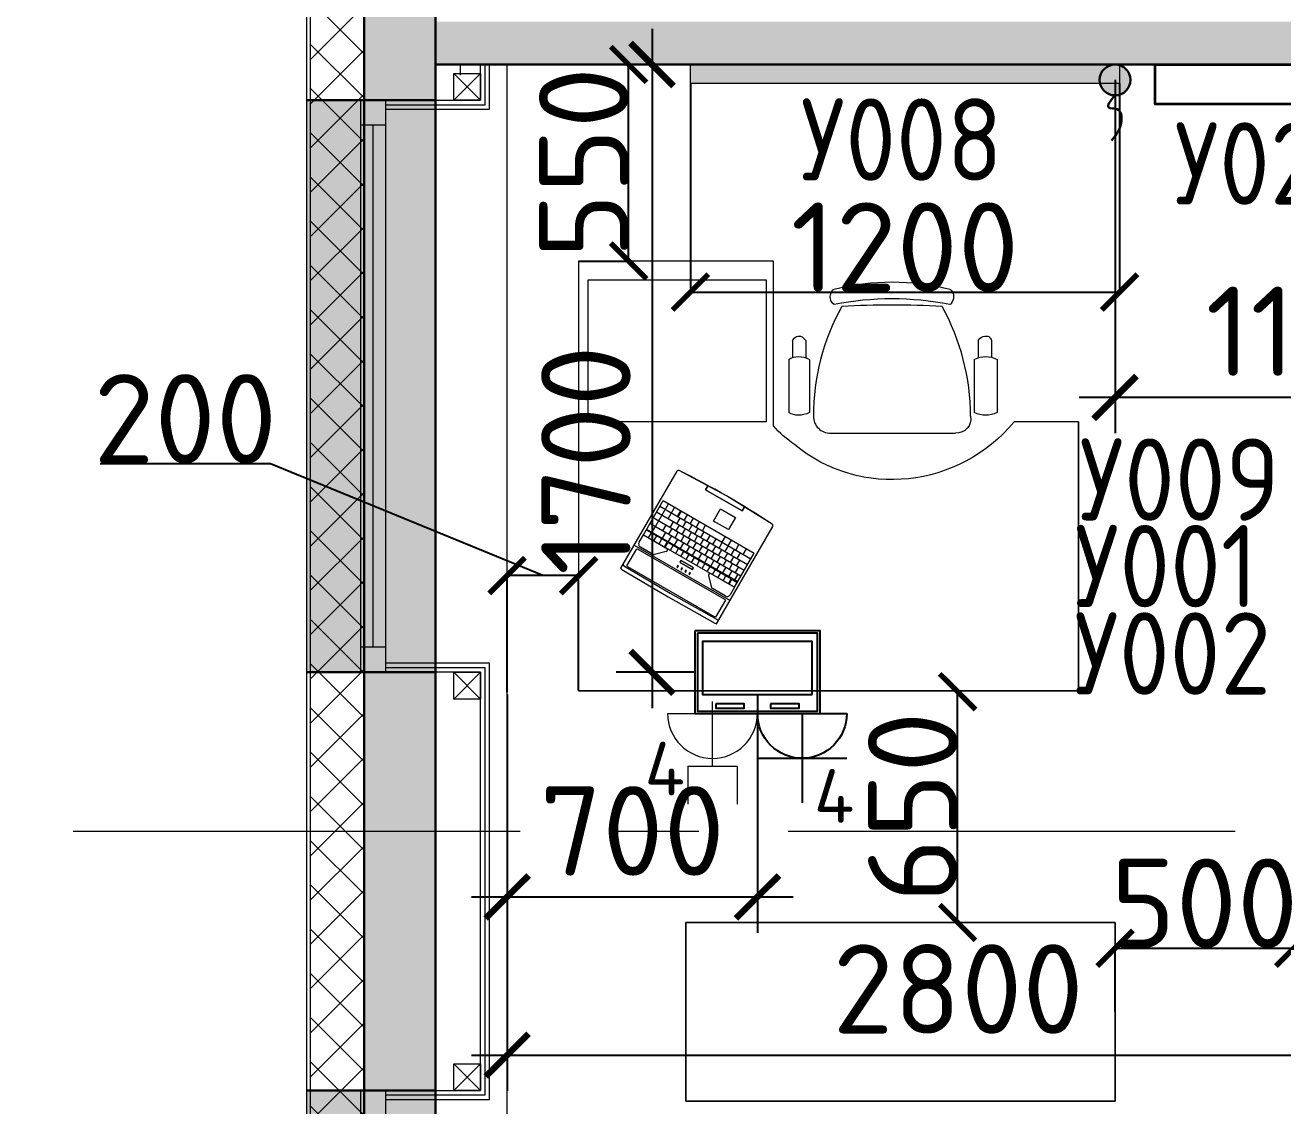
# Model space of a CAD drawing. Header units: millimetres. Extents: x -8417289 to 9420486, y 0 to 166066.
# Drawn here: x 63375 to 66892, y 70228 to 73251 of the extents above; entities that cross this region are included whole.
import ezdxf
from ezdxf.enums import TextEntityAlignment as Align

# ---------------------------------------------------------------- set-up
doc = ezdxf.new("R2010")
doc.units = ezdxf.units.MM
doc.header["$MEASUREMENT"] = 0
doc.header["$PDMODE"] = 3
doc.header["$PDSIZE"] = -4
doc.linetypes.add('CENTER', pattern=[2, 1.25, -0.25, 0.25, -0.25])
doc.layers.get('0').update_dxf_attribs({"color": 250, "lineweight": 9})
doc.layers.get('Defpoints').update_dxf_attribs({"color": 6})
for name, color, linetype, lineweight in [('_0', 250, 'Continuous', 9), ('АР_Навесной фасад', 147, 'Continuous', 5), ('АР_Окна БЛОК', 250, 'Continuous', 13), ('АР_Оси', 195, 'Continuous', 9), ('АР_Перегородки газоблок', 165, 'Continuous', 30), ('АР_Перегородки газоблок_Штрих', 165, 'Continuous', 5), ('АР_Подоконники', 163, 'Continuous', 9), ('АР_Сущ Несущая стена', 216, 'Continuous', 30), ('АР_Утеплитель', 250, 'Continuous', 9), ('АР_Штриховка монолит', 250, 'Continuous', 9), ('ТХ_мебель передв', 250, 'Continuous', 13), ('ТХ_обор_комп принт', 30, 'Continuous', 13), ('ТХ_розетки СС', 3, 'Continuous', 0)]:
    doc.layers.add(name, color=color, linetype=linetype, lineweight=lineweight)
for name, color, linetype in [('ТХ_мебель передв_поз', 251, 'Continuous'), ('ТХ_обор_комп принт_поз', 30, 'Continuous'), ('ТХ_привязки_ЭО', 96, 'Continuous'), ('ТХ_размеры', 240, 'Continuous'), ('ТХ_розетки ЭО', 86, 'Continuous')]:
    doc.layers.add(name, color=color, linetype=linetype)
doc.styles.add('GOST 2.304', font='CS_Gost2304.shx')
doc.styles.add('gost_A', font='CS_Gost2304.shx', dxfattribs={"width": 0.71})
doc.styles.add('ISOCPEUR', font='isocpeur.TTF')
doc.styles.add('ISOCPEUR_1', font='isocpeur.TTF', dxfattribs={"width": 0.9, "height": 250})
doc.dimstyles.new('R_100', dxfattribs={"dimtxt": 270, "dimasz": 120, "dimexe": 100, "dimexo": 0, "dimgap": 60, "dimtad": 1, "dimdec": 0, "dimrnd": 50, "dimzin": 0, "dimdsep": 46, "dimtxsty": 'ISOCPEUR', "dimblk": 'ARCHTICK', "dimcen": 0, "dimdle": 100, "dimclrd": 256, "dimclre": 256, "dimclrt": 256, "dimadec": 0, "dimazin": 0, "dimtfac": 2, "dimtdec": 0, "dimtofl": 0, "dimtmove": 1, "dimatfit": 3, "dimfxl": 1, "dimtvp": 3, "dimtolj": 1, "dimtzin": 0, "dimarcsym": 0})
doc.dimstyles.new('Копия SPDS', dxfattribs={"dimtxt": 250, "dimasz": 100, "dimexe": 0.5, "dimexo": 0.625, "dimtad": 1, "dimdec": 0, "dimrnd": 10, "dimtxsty": 'ISOCPEUR', "dimblk": 'ARCHTICK', "dimcen": 2.5, "dimdle": 0.5, "dimclrd": 256, "dimclre": 256, "dimclrt": 256, "dimadec": 0, "dimazin": 2, "dimtfac": 0.75, "dimtdec": 0, "dimtmove": 1, "dimatfit": 3, "dimfxl": 1, "dimtolj": 1, "dimarcsym": 1})

# ---------------------------------------------------------------- blocks, each defined once
blk = doc.blocks.new('*U362')
at = {"true_color": 0xffffff}
h = blk.add_hatch(color=7, dxfattribs=at)
h.dxf.hatch_style = 1
h.paths.add_polyline_path([(-1600, 140), (0, 140), (0, -220), (-1600, -220)])
at = {"lineweight": 30}
for p, q in [((-1600, 140), (-1600, -220)), ((0, 140), (0, -220))]:
    blk.add_line(p, q, dxfattribs=at)
for p, q in [((-1600, 140), (0, 140)), ((-1600, 140), (-1600, 140)), ((-1600, 140), (-1600, 140)), ((0, 140), (0, 140)), ((0, 140), (0, 140)), ((-1600, 0), (0, 0)), ((-1530, 0), (-1530, -70)), ((-1530, -35), (-70, -35)), ((-70, 0), (-70, -70)), ((-1600, -70), (0, -70)), ((0, -220), (-1600, -220))]:
    blk.add_line(p, q)
blk = doc.blocks.new('A$Ce02d65bd')
at = {"ltscale": 100}
for points in [[(0, 0), (0, 75), (75, 75), (75, 0), (0, 0)], [(0, 0), (75, 75)], [(0, 75), (75, 0)]]:
    blk.add_lwpolyline(points, dxfattribs=at)
blk = doc.blocks.new('laptop')
at = {"color": 0}
for p, q in [((-150.3, 324.5), (-155, 323.2)), ((-150.3, 324.5), (-155, 323.2)), ((-155, 323.2), (-155, 9.7)), ((-155, 323.2), (-155, 9.7)), ((0, 325.7), (-150.3, 324.5)), ((0, 325.7), (-150.3, 324.5)), ((150.3, 324.5), (0, 325.7)), ((150.3, 324.5), (0, 325.7)), ((155, 323.2), (150.3, 324.5)), ((155, 323.2), (150.3, 324.5)), ((155, 9.7), (155, 323.2)), ((155, 9.7), (155, 323.2)), ((-150.3, 312.7), (-155, 311.4)), ((0, 313.9), (-150.3, 312.7)), ((-143, 308.8), (-140, 309.5)), ((-143, 253.6), (-143, 308.8)), ((-140, 309.5), (140, 309.5)), ((150.3, 312.7), (0, 313.9)), ((140, 309.5), (143, 308.8)), ((143, 308.8), (143, 253.6)), ((155, 311.4), (150.3, 312.7)), ((155, 248), (-155, 248)), ((-140, 252.9), (-143, 253.6)), ((140, 252.9), (-140, 252.9)), ((143, 253.6), (140, 252.9)), ((-147, 210), (-147, 234)), ((-137, 244), (-95.6, 244)), ((-68, 218.5), (-92, 242.5)), ((-18.5, 241.8), (-20.5, 241.8)), ((-20.5, 241.8), (-20.5, 236.8)), ((-20.5, 236.8), (-18.5, 236.8)), ((-20.5, 226), (-20.5, 220.4)), ((20.5, 226), (-20.5, 226)), ((-20.5, 220.4), (20.5, 220.4)), ((-18.5, 236.8), (-18.5, 241.8)), ((-5.5, 241.8), (-7.5, 241.8)), ((-7.5, 241.8), (-7.5, 236.8)), ((-7.5, 236.8), (-5.5, 236.8)), ((-5.5, 236.8), (-5.5, 241.8)), ((7.5, 241.8), (5.5, 241.8)), ((5.5, 241.8), (5.5, 236.8)), ((5.5, 236.8), (7.5, 236.8)), ((7.5, 236.8), (7.5, 241.8)), ((20.5, 241.8), (18.5, 241.8)), ((18.5, 241.8), (18.5, 236.8)), ((18.5, 236.8), (20.5, 236.8)), ((20.5, 236.8), (20.5, 241.8)), ((20.5, 220.4), (20.5, 226)), ((68, 218.5), (92, 242.5)), ((68.8, 210), (68.8, 211.3)), ((68.8, 210), (68.8, 211.3)), ((95.6, 244), (137, 244)), ((147, 234), (147, 210)), ((-147, 210), (-147, 100)), ((147, 210), (-147, 210)), ((-147, 210), (-71.6, 210)), ((-130, 194.2), (-147, 194.2)), ((147, 191.7), (-147, 191.7)), ((-138, 191.7), (-138, 173.3)), ((-130, 210), (-130, 194.2)), ((-127.5, 210), (-127.5, 194.2)), ((76.5, 194.2), (-127.5, 194.2)), ((-118.5, 191.7), (-118.5, 173.3)), ((-110.5, 210), (-110.5, 194.2)), ((-99, 191.7), (-99, 173.3)), ((-93.5, 210), (-93.5, 194.2)), ((-79.5, 191.7), (-79.5, 173.3)), ((-76.5, 210), (-76.5, 194.2)), ((-60, 191.7), (-60, 173.3)), ((-59.5, 210), (-59.5, 194.2)), ((-42.5, 210), (-42.5, 194.2)), ((-40.5, 191.7), (-40.5, 173.3)), ((-25.5, 210), (-25.5, 194.2)), ((-21, 191.7), (-21, 173.3)), ((-8.5, 210), (-8.5, 194.2)), ((-1.5, 191.7), (-1.5, 173.3)), ((8.5, 210), (8.5, 194.2)), ((18, 191.7), (18, 173.3)), ((25.5, 210), (25.5, 194.2)), ((37.5, 191.7), (37.5, 173.3)), ((42.5, 210), (42.5, 194.2)), ((57, 191.7), (57, 173.3)), ((59.5, 210), (59.5, 194.2)), ((147, 210), (68.8, 210)), ((76.5, 210), (76.5, 194.2)), ((76.5, 191.7), (76.5, 173.3)), ((79, 210), (79, 194.2)), ((147, 194.2), (79, 194.2)), ((96, 210), (96, 194.2)), ((96, 191.7), (96, 173.3)), ((113, 210), (113, 194.2)), ((129, 191.7), (129, 100)), ((130, 210), (130, 194.2)), ((147, 210), (147, 100)), ((147, 173.3), (-147, 173.3)), ((147, 155), (-147, 155)), ((-129, 173.3), (-129, 155)), ((-122.5, 155), (-122.5, 136.7)), ((-109.5, 173.3), (-109.5, 155)), ((-103, 155), (-103, 136.7)), ((-90, 173.3), (-90, 155)), ((-83.5, 155), (-83.5, 136.7)), ((-70.5, 173.3), (-70.5, 155)), ((-64, 155), (-64, 136.7)), ((-51, 173.3), (-51, 155)), ((-44.5, 155), (-44.5, 136.7)), ((-31.5, 173.3), (-31.5, 155)), ((-25, 155), (-25, 136.7)), ((-12, 173.3), (-12, 155)), ((-5.5, 155), (-5.5, 136.7)), ((7.5, 173.3), (7.5, 155)), ((14, 155), (14, 136.7)), ((27, 173.3), (27, 155)), ((33.5, 155), (33.5, 136.7)), ((46.5, 173.3), (46.5, 155)), ((53, 155), (53, 136.7)), ((66, 173.3), (66, 155)), ((72.5, 155), (72.5, 136.7)), ((85.5, 173.3), (85.5, 155)), ((92, 155), (92, 136.7)), ((105, 173.3), (105, 155)), ((147, 136.7), (-147, 136.7)), ((147, 118.3), (-147, 118.3)), ((-122.7, 118.3), (-122.7, 100)), ((-113.5, 136.7), (-113.5, 118.3)), ((-98.3, 118.3), (-98.3, 100)), ((-94, 136.7), (-94, 118.3)), ((-74.5, 136.7), (-74.5, 118.3)), ((-74, 118.3), (-74, 100)), ((-55, 136.7), (-55, 118.3)), ((-54.5, 118.3), (-54.5, 100)), ((-35.5, 136.7), (-35.5, 118.3)), ((-16, 136.7), (-16, 118.3)), ((3.5, 136.7), (3.5, 118.3)), ((9.5, 118.3), (9.5, 100)), ((23, 136.7), (23, 118.3)), ((29, 118.3), (29, 100)), ((42.5, 136.7), (42.5, 118.3)), ((48.5, 118.3), (48.5, 100)), ((62, 136.7), (62, 118.3)), ((68, 118.3), (68, 100)), ((81.5, 136.7), (81.5, 118.3)), ((87.5, 118.3), (87.5, 100)), ((90, 118.3), (90, 100)), ((109.5, 136.7), (109.5, 100)), ((147, 100), (-147, 100)), ((-155, 9.7), (-154.5, 7.6)), ((-154.5, 7.6), (-152.4, 5.3)), ((-152.4, 5.3), (-150.3, 4.7)), ((-150.3, 4.7), (0, 0)), ((-59, 14), (-59, 0.7)), ((59, 14), (-59, 14)), ((-59, 0.7), (-59, 14)), ((-59, 14), (59, 14)), ((0, 0), (150.3, 4.7)), ((59, 0.7), (59, 14)), ((59, 14), (59, 0.7)), ((150.3, 4.7), (153.2, 5.9)), ((153.2, 5.9), (154.7, 7.9)), ((154.7, 7.9), (155, 9.7))]:
    blk.add_line(p, q, dxfattribs=at)
blk.add_lwpolyline([(-51.9, 78.7), (-4, 78.7), (-4, 39.2), (-51.9, 39.2)], close=True, dxfattribs=at)
for centre, radius, start, end in [((-137, 234), 10, 90, 180), ((-95.6, 239), 5, 45, 90), ((-71.6, 215), 5, 270, 45), ((71.6, 215), 5, 135, 236.1175), ((95.6, 239), 5, 90, 135), ((137, 234), 10, 0, 90), ((-150, 9.7), 5, 180, 266.4167), ((0, 2405), 2405, 266.4167, 273.5833), ((150, 9.7), 5, 273.5833, 0)]:
    blk.add_arc(centre, radius, start, end, dxfattribs=at)
blk = doc.blocks.new('мваи')
for points in [[(95699, 222916.5), (95153.7, 222916.5), (95153.7, 221714.7), (96551.3, 221714.7), (96551.3, 222466.5), (96371.3, 222466.5)], [(95699, 222455.9), (95699, 222916.5)], [(95751.9, 222694.1), (95751.9, 222646.5)], [(95789, 222694.1), (95789, 222646.5)], [(96270.7, 222694.1), (96270.7, 222646.5)], [(96307.8, 222694.1), (96307.8, 222646.5)], [(95741.3, 222641.2), (95741.3, 222493)], [(95799.6, 222641.2), (95799.6, 222493)], [(96260.1, 222641.2), (96260.1, 222493)], [(96323.7, 222641.2), (96323.7, 222493)], [(96551.3, 222466.5), (96551.3, 221714.7), (95153.7, 221714.7)]]:
    blk.add_lwpolyline(points)
blk.add_lwpolyline([(95180.2, 222863.6), (95677.8, 222863.6), (95677.8, 222466.5), (95180.2, 222466.5)], close=True)
blk.add_lwpolyline([(96249.5, 222482.4, 0.127479), (96170.1, 222789.4, 0.028308), (95889.5, 222789.4, 0.127479), (95810.1, 222482.4, 0.416667), (95857.8, 222434.7), (96207.2, 222434.7)], format="xyb")
for centre, radius, start, end in [((96029.8, 222190.4), 666.6, 75.9812, 104.0188), ((96029.8, 221981.9), 828.7, 78.7648, 101.2352)]:
    blk.add_arc(centre, radius, start, end)
for points in [[(95868.4, 222794.7), (95857.8, 222800), (95852.5, 222821.2), (95863.1, 222831.8)], [(95863.1, 222831.8), (95863.1, 222837.1), (95868.4, 222837.1), (95868.4, 222837.1)], [(96191.3, 222837.1), (96201.9, 222831.8), (96207.2, 222815.9), (96196.6, 222800)], [(96196.6, 222800), (96196.6, 222800), (96196.6, 222794.7), (96191.3, 222794.7)], [(95751.9, 222694.1), (95757.2, 222704.7), (95767.8, 222710), (95778.4, 222704.7)], [(95778.4, 222704.7), (95783.7, 222699.4), (95783.7, 222699.4), (95789, 222694.1)], [(96270.7, 222694.1), (96276, 222704.7), (96291.9, 222710), (96302.5, 222704.7)], [(96302.5, 222704.7), (96302.5, 222699.4), (96307.8, 222699.4), (96307.8, 222694.1)], [(95741.3, 222641.2), (95757.2, 222651.8), (95778.4, 222651.8), (95799.6, 222641.2)], [(96260.1, 222641.2), (96281.3, 222651.8), (96302.5, 222651.8), (96323.7, 222641.2)], [(95799.6, 222493), (95778.4, 222482.4), (95757.2, 222482.4), (95741.3, 222493)], [(96249.5, 222482.4), (96254.8, 222455.9), (96233.7, 222434.7), (96207.2, 222434.7)], [(96323.7, 222493), (96302.5, 222482.4), (96281.3, 222482.4), (96260.1, 222493)], [(95757.2, 222403), (95736, 222418.9), (95714.8, 222434.7), (95699, 222455.9)], [(96371.3, 222466.5), (96217.8, 222281.2), (95942.5, 222249.4), (95757.2, 222403)]]:
    blk.add_open_spline(points, degree=3)
at = {"rotation": 150}
blk.add_blockref('laptop', (95567, 222259.4), dxfattribs=at)
blk = doc.blocks.new('_ArchTick')
at = {"color": 0, "linetype": 'ByBlock', "const_width": 0.15}
blk.add_lwpolyline([(-0.5, -0.5), (0.5, 0.5)], dxfattribs=at)
blk = doc.blocks.new('*D2604')
at = {"layer": 'Defpoints', "color": 0, "lineweight": 13, "transparency": 16777216}
for p in [(66922.5, 70668.9), (66422.5, 70490.8), (66922.5, 70490.8)]:
    blk.add_point(p, dxfattribs=at)
at = {"layer": 'ТХ_размеры', "lineweight": -2, "transparency": 16777216}
for p, q in [((66422, 70668.9), (66923, 70668.9)), ((66422.5, 70491.4), (66422.5, 70669.4)), ((66922.5, 70491.4), (66922.5, 70669.4))]:
    blk.add_line(p, q, dxfattribs=at)
at = {"layer": 'ТХ_размеры', "lineweight": -2, "transparency": 16777216, "xscale": 100, "yscale": 100, "zscale": 100, "rotation": 180}
blk.add_blockref('_ArchTick', (66422.5, 70668.9), dxfattribs=at)
at = {"layer": 'ТХ_размеры', "lineweight": -2, "transparency": 16777216, "xscale": 100, "yscale": 100, "zscale": 100}
blk.add_blockref('_ArchTick', (66922.5, 70668.9), dxfattribs=at)
at = {"layer": 'ТХ_размеры', "transparency": 16777216, "insert": (66672.5, 70794.5), "char_height": 250, "attachment_point": 5, "style": 'ISOCPEUR'}
blk.add_mtext('\\A1;500', dxfattribs=at)
blk = doc.blocks.new('*D2605')
at = {"layer": 'Defpoints', "color": 0, "lineweight": 13, "transparency": 16777216}
for p in [(64722.5, 71710.9, 0), (64722.5, 71384.1), (64922.5, 71389.1)]:
    blk.add_point(p, dxfattribs=at)
at = {"layer": 'ТХ_размеры', "lineweight": -2, "transparency": 16777216}
for p, q in [((64060.6, 72023.9, 0), (63584.4, 72023.9, 0)), ((64822.5, 71710.9, 0), (64060.6, 72023.9, 0)), ((64923, 71710.9, 0), (64722, 71710.9, 0)), ((64722.5, 71384.7, 0), (64722.5, 71711.4, 0)), ((64922.5, 71389.7, 0), (64922.5, 71711.4, 0))]:
    blk.add_line(p, q, dxfattribs=at)
at = {"layer": 'ТХ_размеры', "lineweight": -2, "transparency": 16777216, "xscale": 100, "yscale": 100, "zscale": 100, "rotation": 180}
blk.add_blockref('_ArchTick', (64722.5, 71710.9, 0), dxfattribs=at)
at = {"layer": 'ТХ_размеры', "lineweight": -2, "transparency": 16777216, "xscale": 100, "yscale": 100, "zscale": 100}
blk.add_blockref('_ArchTick', (64922.5, 71710.9, 0), dxfattribs=at)
at = {"layer": 'ТХ_размеры', "transparency": 16777216, "insert": (63822.5, 72149.5, 0), "char_height": 250, "attachment_point": 5, "style": 'ISOCPEUR'}
blk.add_mtext('\\A1;200', dxfattribs=at)
blk = doc.blocks.new('*D2606')
at = {"layer": 'Defpoints', "color": 0, "lineweight": 13, "transparency": 16777216}
for p in [(64622.5, 73140.6), (65062.4, 73140.6, 0), (64922.5, 72590.9)]:
    blk.add_point(p, dxfattribs=at)
at = {"layer": 'ТХ_размеры', "lineweight": -2, "transparency": 16777216}
for p, q in [((64623.1, 73140.6, 0), (65062.9, 73140.6, 0)), ((65062.4, 72590.4, 0), (65062.4, 73141.1, 0)), ((64923.1, 72590.9, 0), (65062.9, 72590.9, 0))]:
    blk.add_line(p, q, dxfattribs=at)
at = {"layer": 'ТХ_размеры', "lineweight": -2, "transparency": 16777216, "xscale": 100, "yscale": 100, "zscale": 100}
for p, rotation in [((65062.4, 73140.6, 0), 90), ((65062.4, 72590.9, 0), 270)]:
    blk.add_blockref('_ArchTick', p, dxfattribs=dict(at, rotation=rotation))
at = {"layer": 'ТХ_размеры', "transparency": 16777216, "insert": (64936.7, 72865.8, 0), "char_height": 250, "attachment_point": 5, "rotation": 90, "style": 'ISOCPEUR'}
blk.add_mtext('\\A1;550', dxfattribs=at)
blk = doc.blocks.new('*D2607')
at = {"layer": 'Defpoints', "color": 0, "lineweight": 13, "transparency": 16777216}
for p in [(65982.3, 71386.1), (65982.3, 71386.1), (65982.3, 70740.8)]:
    blk.add_point(p, dxfattribs=at)
at = {"layer": 'ТХ_размеры', "lineweight": -2, "transparency": 16777216}
for p, q in [((65982.3, 70740.3), (65982.3, 71386.6)), ((65982.9, 71386.1), (65982.8, 71386.1)), ((65982.9, 70740.8), (65982.8, 70740.8))]:
    blk.add_line(p, q, dxfattribs=at)
at = {"layer": 'ТХ_размеры', "lineweight": -2, "transparency": 16777216, "xscale": 100, "yscale": 100, "zscale": 100}
for p, rotation in [((65982.3, 71386.1), 90), ((65982.3, 70740.8), 270)]:
    blk.add_blockref('_ArchTick', p, dxfattribs=dict(at, rotation=rotation))
at = {"layer": 'ТХ_размеры', "transparency": 16777216, "insert": (65856.7, 71063.5), "char_height": 250, "attachment_point": 5, "rotation": 90, "style": 'ISOCPEUR'}
blk.add_mtext('\\A1;650', dxfattribs=at)
blk = doc.blocks.new('*D2608')
at = {"layer": 'Defpoints', "color": 0, "lineweight": 13, "ltscale": 0.1, "transparency": 16777216}
for p in [(65235.1, 73087.7, 0), (66435.1, 73087.7, 0), (66435.1, 72504.1)]:
    blk.add_point(p, dxfattribs=at)
at = {"layer": 'ТХ_размеры', "lineweight": -2, "ltscale": 0.1, "transparency": 16777216}
for p, q in [((65235.1, 73087.1), (65235.1, 72503.6)), ((66435.1, 73087.1), (66435.1, 72503.6)), ((65234.6, 72504.1), (66435.6, 72504.1))]:
    blk.add_line(p, q, dxfattribs=at)
at = {"layer": 'ТХ_размеры', "lineweight": -2, "ltscale": 0.1, "transparency": 16777216, "xscale": 100, "yscale": 100, "zscale": 100, "rotation": 180}
blk.add_blockref('_ArchTick', (65235.1, 72504.1), dxfattribs=at)
at = {"layer": 'ТХ_размеры', "lineweight": -2, "ltscale": 0.1, "transparency": 16777216, "xscale": 100, "yscale": 100, "zscale": 100}
blk.add_blockref('_ArchTick', (66435.1, 72504.1), dxfattribs=at)
at = {"layer": 'ТХ_размеры', "ltscale": 0.1, "transparency": 16777216, "insert": (65835.1, 72629.7), "char_height": 250, "attachment_point": 5, "style": 'ISOCPEUR'}
blk.add_mtext('\\A1;1200', dxfattribs=at)
blk = doc.blocks.new('У018')
at = {"layer": 'ТХ_мебель передв', "ltscale": 100, "const_width": 2}
blk.add_lwpolyline([(94750.1, 82280.2), (95250.1, 82280.2), (95250.1, 81080.2), (94750.1, 81080.2)], close=True, dxfattribs=at)
blk = doc.blocks.new('*D3082')
at = {"layer": 'Defpoints', "color": 0, "lineweight": 13, "ltscale": 100, "transparency": 16777216}
for p in [(67522.5, 73140.6, 0), (64722.5, 70758.2), (67522.5, 70369.7, 0)]:
    blk.add_point(p, dxfattribs=at)
at = {"layer": 'ТХ_привязки_ЭО', "lineweight": -2, "ltscale": 100, "transparency": 16777216}
for p, q in [((67522.5, 73140.6, 0), (67522.5, 70269.7, 0)), ((64722.5, 70758.2, 0), (64722.5, 70269.7, 0)), ((64622.5, 70369.7, 0), (67622.5, 70369.7, 0))]:
    blk.add_line(p, q, dxfattribs=at)
at = {"layer": 'ТХ_привязки_ЭО', "lineweight": -2, "ltscale": 100, "transparency": 16777216, "xscale": 120, "yscale": 120, "zscale": 120, "rotation": 180}
blk.add_blockref('_ArchTick', (64722.5, 70369.7, 0), dxfattribs=at)
at = {"layer": 'ТХ_привязки_ЭО', "lineweight": -2, "ltscale": 100, "transparency": 16777216, "xscale": 120, "yscale": 120, "zscale": 120}
blk.add_blockref('_ArchTick', (67522.5, 70369.7, 0), dxfattribs=at)
at = {"layer": 'ТХ_привязки_ЭО', "ltscale": 100, "transparency": 16777216, "insert": (65983.6, 70554.7, 0), "char_height": 250, "attachment_point": 5, "style": 'ISOCPEUR'}
blk.add_mtext('\\A1;2800', dxfattribs=at)
blk = doc.blocks.new('*D3084')
at = {"layer": 'Defpoints', "color": 0, "lineweight": 13, "ltscale": 100, "transparency": 16777216}
for p in [(66422.5, 73097.5, 0), (67522.5, 72364.8, 0), (66422.5, 72209.4, 0)]:
    blk.add_point(p, dxfattribs=at)
at = {"layer": 'ТХ_привязки_ЭО', "lineweight": -2, "ltscale": 100, "transparency": 16777216}
for p, q in [((66422.5, 73097.5, 0), (66422.5, 72109.4, 0)), ((67522.5, 72364.8, 0), (67522.5, 72109.4, 0)), ((67622.5, 72209.4, 0), (66322.5, 72209.4, 0))]:
    blk.add_line(p, q, dxfattribs=at)
at = {"layer": 'ТХ_привязки_ЭО', "lineweight": -2, "ltscale": 100, "transparency": 16777216, "xscale": 120, "yscale": 120, "zscale": 120, "rotation": 180}
blk.add_blockref('_ArchTick', (66422.5, 72209.4, 0), dxfattribs=at)
at = {"layer": 'ТХ_привязки_ЭО', "lineweight": -2, "ltscale": 100, "transparency": 16777216, "xscale": 120, "yscale": 120, "zscale": 120}
blk.add_blockref('_ArchTick', (67522.5, 72209.4, 0), dxfattribs=at)
at = {"layer": 'ТХ_привязки_ЭО', "ltscale": 100, "transparency": 16777216, "insert": (66972.5, 72394.4, 0), "char_height": 250, "attachment_point": 5, "style": 'ISOCPEUR'}
blk.add_mtext('\\A1;1100', dxfattribs=at)
blk = doc.blocks.new('*U3110')
at = {"color": 0, "linetype": 'ByBlock', "lineweight": -2}
for p, q in [((0, 2.5), (0, -2.5)), ((2.5, 2.5), (2.5, -2.5)), ((0, 0), (2.5, 0)), ((2.5, 0), (5, 0))]:
    blk.add_line(p, q, dxfattribs=at)
blk.add_arc((0, 0), 2.5, 270, 90, dxfattribs=at)
at = {"style": 'GOST 2.304', "width": 0.8, "flags": 1}
blk.add_attdef('MARKA', (-9.86, 4.543), '', height=2.5, dxfattribs=at)
at = {"ltscale": 50, "style": 'gost_A', "width": 0.71}
blk.add_attdef('№GRUP', text='', height=2.5, dxfattribs=at).set_placement((5.141, 6.046), align=Align.MIDDLE_CENTER)
blk = doc.blocks.new('RG45 блок на 2 шт')
at = {"color": 0, "linetype": 'ByBlock', "lineweight": -2, "ltscale": 100}
for p, q in [((-22.3, 120.5), (-22.3, -120.5)), ((-163.9, 66.1), (-265.9, 66.1)), ((-163.9, 66.1), (-163.9, -66.1)), ((-163.9, 0), (10.4, 0)), ((-163.9, -66.1), (-265.9, -66.1))]:
    blk.add_line(p, q, dxfattribs=at)
blk.add_arc((-22.3, 0), 120.5, 90, 270, dxfattribs=at)
blk = doc.blocks.new('Лючок ДКС 8 роз')
at = {"ltscale": 40}
for points in [[(-115.5, 175), (115.5, 175), (115.5, -175), (-115.5, -175)], [(-109, 167.5), (109, 167.5), (109, -167.5), (-109, -167.5)], [(62.5, -153.4), (-86.3, -153.4), (-86.3, 153.4), (62.5, 153.4)], [(87.9, 116.5), (100.7, 116.5), (100.7, 36.9), (87.9, 36.9)], [(87.9, -36.9), (100.7, -36.9), (100.7, -116.5), (87.9, -116.5)]]:
    blk.add_lwpolyline(points, close=True, dxfattribs=at)
blk = doc.blocks.new('*D3087')
at = {"layer": 'Defpoints', "color": 0, "lineweight": 13, "ltscale": 100, "transparency": 16777216}
for p in [(64722.5, 71378.1, 0), (65422.5, 71378.1, 0), (64722.5, 70812, 0)]:
    blk.add_point(p, dxfattribs=at)
at = {"layer": 'ТХ_привязки_ЭО', "lineweight": -2, "ltscale": 100, "transparency": 16777216}
for p, q in [((64722.5, 71378.1, 0), (64722.5, 70712, 0)), ((65422.5, 71378.1, 0), (65422.5, 70712, 0)), ((65522.5, 70812, 0), (64622.5, 70812, 0))]:
    blk.add_line(p, q, dxfattribs=at)
at = {"layer": 'ТХ_привязки_ЭО', "lineweight": -2, "ltscale": 100, "transparency": 16777216, "xscale": 120, "yscale": 120, "zscale": 120, "rotation": 180}
blk.add_blockref('_ArchTick', (64722.5, 70812, 0), dxfattribs=at)
at = {"layer": 'ТХ_привязки_ЭО', "lineweight": -2, "ltscale": 100, "transparency": 16777216, "xscale": 120, "yscale": 120, "zscale": 120}
blk.add_blockref('_ArchTick', (65422.5, 70812, 0), dxfattribs=at)
at = {"layer": 'ТХ_привязки_ЭО', "ltscale": 100, "transparency": 16777216, "insert": (65072.5, 70997, 0), "char_height": 250, "attachment_point": 5, "style": 'ISOCPEUR'}
blk.add_mtext('\\A1;700', dxfattribs=at)
blk = doc.blocks.new('*D3086')
at = {"layer": 'Defpoints', "color": 0, "lineweight": 13, "ltscale": 100, "transparency": 16777216}
for p in [(64797.7, 73140.6, 0), (65127.8, 71440.6, 0), (65247.5, 71440.6, 0)]:
    blk.add_point(p, dxfattribs=at)
at = {"layer": 'ТХ_привязки_ЭО', "lineweight": -2, "ltscale": 100, "transparency": 16777216}
for p, q in [((65127.8, 73240.6, 0), (65127.8, 71340.6, 0)), ((64797.7, 73140.6, 0), (65227.8, 73140.6, 0)), ((65247.5, 71440.6, 0), (65027.8, 71440.6, 0))]:
    blk.add_line(p, q, dxfattribs=at)
at = {"layer": 'ТХ_привязки_ЭО', "lineweight": -2, "ltscale": 100, "transparency": 16777216, "xscale": 120, "yscale": 120, "zscale": 120}
for p, rotation in [((65127.8, 73140.6, 0), 90), ((65127.8, 71440.6, 0), 270)]:
    blk.add_blockref('_ArchTick', p, dxfattribs=dict(at, rotation=rotation))
at = {"layer": 'ТХ_привязки_ЭО', "ltscale": 100, "transparency": 16777216, "insert": (64942.8, 72033.7, 0), "char_height": 250, "attachment_point": 5, "rotation": 90, "style": 'ISOCPEUR'}
blk.add_mtext('\\A1;1700', dxfattribs=at)
blk = doc.blocks.new('A$Cac6d02b9')
at = {"lineweight": 30}
h = blk.add_hatch(color=256, dxfattribs=at)
edge = h.paths.add_edge_path()
edge.add_arc((43.1, 43.1), 43.1, 0, 360)
blk.add_circle((43.1, 43.1), 43.1, dxfattribs=at)
blk.add_spline([(33.3, 212.6), (58.3, 170.6), (49.2, 125.1), (25.4, 120.5), (43.1, 86.2)], degree=3, dxfattribs=at)

msp = doc.modelspace()

# ---------------------------------------------------------------- hatches: boundary and pattern name
at = {"layer": 'АР_Перегородки газоблок_Штрих', "ltscale": 100}
h = msp.add_hatch(dxfattribs=at)
h.set_pattern_fill('AR-CONC', color=256, scale=30)
h.set_pattern_definition([(50, (0, 0), (215.17805, -18.82564), [22.5, -247.5]), (355, (0, 0), (-41.6254, 225.65764), [18, -198]), (100.45144, (17.93, -1.57), (173.55265, 206.832), [19.12206, -210.34263]), (46.1842, (0, 60), (320.1724, -49.6558), [33.75, -371.25]), (96.63564, (26.68, 55.86), (280.3986, 292.2356), [28.6831, -315.5141]), (351.18416, (0, 60), (280.3986, 292.2356), [27, -297]), (21, (30, 45), (179.07212, -120.78567), [22.5, -247.5]), (326, (30, 45), (72.9946, 217.545), [18, -198]), (71.45144, (44.92, 34.93), (252.0667, 96.75935), [19.12206, -210.34263]), (37.5, (0, 0), (3.647957, 99.868156), [0, -195.6, 0, -201, 0, -198.75]), (7.5, (0, 0), (78.92086, 118.32351), [0, -114.6, 0, -191.1, 0, -75.75]), (327.5, (-66.9, 0), (160.14673, -6.76646), [0, -75, 0, -234, 0, -310.5]), (317.5, (-96.9, 0), (174.95585, 30.0315), [0, -97.5, 0, -155.4, 0, -220.5])])
h.paths.add_polyline_path([(70897.5, 73260.7), (64522.5, 73260.7), (64522.5, 73140.7), (70897.4, 73140.7)])
at = {"layer": 'АР_Утеплитель', "ltscale": 100}
h = msp.add_hatch(dxfattribs=at)
h.set_pattern_fill('ANSI37', color=256, scale=700)
h.set_pattern_definition([(45, (-887024.17, 104359.21), (-61.871843, 61.871843), []), (135, (-887024.17, 104359.21), (-61.871843, -61.871843), [])])
h.paths.add_polyline_path([(57972.4, 64815.7), (64322.5, 64815.7), (64322.5, 82045.7), (57322.3, 82045.7), (57322.3, 83765.7), (57172.3, 83765.7), (57172.3, 81895.7), (64172.5, 81895.7), (64172.5, 64965.7), (57822.4, 64965.7), (57822.5, 54955.7), (71222.5, 54955.7), (71222.5, 61305.7), (79342.5, 61305.7), (79342.5, 66495.7), (87609.8, 66495.7), (87609.8, 66245.7), (87759.8, 66245.7), (87759.8, 66645.7), (79192.5, 66645.7), (79192.5, 61455.7), (71072.5, 61455.7), (71072.5, 55105.7), (57972.5, 55105.7)])
at = {"layer": 'АР_Штриховка монолит', "ltscale": 100}
h = msp.add_hatch(dxfattribs=at)
h.set_pattern_fill('ANSI35', color=256, scale=500)
h.paths.add_polyline_path([(64522.4, 82485.7), (64322.4, 82485.7), (64322.4, 64815.7), (57972.5, 64815.7), (57972.5, 64615.7), (58172.5, 64615.7), (64322.5, 64615.7), (64322.5, 63461.7), (64622.5, 63461.7), (64622.5, 64815.7), (64522.5, 64815.7)])
at = {"layer": 'ТХ_мебель передв', "transparency": 33554508}
h = msp.add_hatch(color=256, dxfattribs=at)
h.dxf.hatch_style = 1
h.paths.add_polyline_path([(65235.1, 73140.6), (65235.1, 73087.7), (66435.1, 73087.7), (66435.1, 73140.6)])

# ---------------------------------------------------------------- linework, layer by layer
for points in [[(64382.5, 73015.7), (64673.2, 73015.7), (64673.2, 73140.7)], [(64382.5, 73028.2), (64660.7, 73028.2), (64660.7, 73140.7)], [(64382.5, 73040.7), (64648.2, 73040.7), (64648.2, 73140.7)], [(64382.5, 70245.7), (64673.2, 70245.7), (64673.2, 71465.7), (64382.5, 71465.7)], [(64336.8, 70270.7), (64648.2, 70270.7), (64648.2, 71440.7), (64270.3, 71440.7)], [(64382.5, 70258.2), (64660.7, 70258.2), (64660.7, 71453.2), (64382.5, 71453.2)]]:
    msp.add_lwpolyline(points)
at = {"layer": 'АР_Навесной фасад', "ltscale": 100}
for p, q in [((64162.5, 64975.7), (64162.5, 81885.7)), ((64172.5, 64965.7), (64172.5, 81895.7))]:
    msp.add_line(p, q, dxfattribs=at)
at = {"layer": 'АР_Оси', "linetype": 'CENTER', "ltscale": 1000}
for p, q in [((64322.5, 53394.4), (64322.5, 87278.3)), ((45508.7, 70995.7), (89407.5, 70995.7))]:
    msp.add_line(p, q, dxfattribs=at)
at = {"layer": 'АР_Перегородки газоблок', "ltscale": 100}
msp.add_lwpolyline([(64522.5, 73140.7), (70897.5, 73140.7)], dxfattribs=at)
at = {"layer": 'АР_Подоконники', "ltscale": 100}
msp.add_line((64722.5, 64815.7), (64722.5, 73140.7), dxfattribs=at)
at = {"layer": 'АР_Сущ Несущая стена', "ltscale": 100}
for p, q in [((64322.5, 64815.7), (64322.5, 82685.7)), ((64522.5, 64815.7), (64522.5, 82485.7))]:
    msp.add_line(p, q, dxfattribs=at)
at = {"layer": 'ТХ_мебель передв', "ltscale": 100}
msp.add_line((64592.5, 73110.6), (64592.5, 73140.6), dxfattribs=at)
at = {"layer": 'ТХ_мебель передв'}
for p, q in [((65822.5, 70740.8), (65222.5, 70740.8)), ((65222.5, 70740.8), (65222.5, 70240.8)), ((65222.5, 70240.8), (65222.5, 70740.8)), ((65222.5, 70740.8), (65822.5, 70740.8)), ((65822.5, 70740.8), (65222.5, 70740.8)), ((65222.5, 70740.8), (65222.5, 70240.8)), ((65222.5, 70240.8), (65222.5, 70740.8)), ((65222.5, 70740.8), (65822.5, 70740.8)), ((66422.5, 70740.8), (65822.5, 70740.8)), ((66422.5, 70740.8), (65822.5, 70740.8)), ((65822.5, 70740.8), (66422.5, 70740.8)), ((66422.5, 70740.8), (65822.5, 70740.8)), ((66422.5, 70740.8), (65822.5, 70740.8)), ((65822.5, 70740.8), (66422.5, 70740.8)), ((66422.5, 70240.8), (66422.5, 70740.8)), ((66422.5, 70240.8), (66422.5, 70740.8)), ((66422.5, 70740.8), (66422.5, 70240.8)), ((66422.5, 70240.8), (66422.5, 70740.8)), ((66422.5, 70240.8), (66422.5, 70740.8)), ((66422.5, 70740.8), (66422.5, 70240.8)), ((65222.5, 70240.8), (65822.5, 70240.8)), ((65822.5, 70240.8), (65222.5, 70240.8)), ((65822.5, 70240.8), (66422.5, 70240.8)), ((65822.5, 70240.8), (66422.5, 70240.8)), ((66422.5, 70240.8), (65822.5, 70240.8))]:
    msp.add_line(p, q, dxfattribs=at)
msp.add_lwpolyline([(66435.1, 73140.6), (66435.1, 73087.7), (65235.1, 73087.7), (65235.1, 73140.6)], close=True, dxfattribs=at)
at = {"layer": 'ТХ_обор_комп принт', "lineweight": 35}
msp.add_lwpolyline([(68509.8, 73140.6), (68509.8, 73029.4), (66535.1, 73029.4), (66535.1, 73140.6)], close=True, dxfattribs=at)

# ---------------------------------------------------------------- block references
at = {"layer": '_0', "color": 1, "lineweight": -3, "ltscale": 500, "rotation": 90}
for p in [(64648.2, 73040.7), (64648.2, 71365.7), (64648.2, 70270.7)]:
    msp.add_blockref('A$Ce02d65bd', p, dxfattribs=at)
at = {"layer": 'АР_Окна БЛОК', "rotation": 270}
for p in [(64382.5, 71440.7), (64382.5, 68670.7)]:
    msp.add_blockref('*U362', p, dxfattribs=at)
at = {"layer": 'ТХ_мебель передв'}
msp.add_blockref('мваи', (-30231.2, -150325.6), dxfattribs=at)
at = {"layer": 'ТХ_мебель передв', "rotation": 90.0000000000084}
msp.add_blockref('У018', (147502.7, -24509.2), dxfattribs=at)
at = {"layer": 'ТХ_розетки СС', "ltscale": 50, "xscale": 1.041666665, "yscale": 1.041666665, "zscale": 1.041666665, "rotation": 89.99999999999999}
msp.add_blockref('RG45 блок на 2 шт', (65296.9, 71348.4, 0), dxfattribs=at)
at = {"layer": 'ТХ_розетки ЭО', "color": 1, "lineweight": 60, "ltscale": 100, "xscale": -1, "rotation": 180}
msp.add_blockref('A$Cac6d02b9', (66379.4, 73140.6, 0), dxfattribs=at)
at = {"layer": 'ТХ_розетки ЭО', "ltscale": 50, "xscale": -1, "rotation": 90}
msp.add_blockref('Лючок ДКС 8 роз', (65422.5, 71440.6, 0), dxfattribs=at)
at = {"layer": 'ТХ_розетки ЭО', "ltscale": 50, "xscale": -50, "yscale": 50, "zscale": 50, "rotation": 90}
msp.add_blockref('*U3110', (65547.5, 71325.1, 0), dxfattribs=at)

# ---------------------------------------------------------------- texts
at = {"layer": 'ТХ_мебель передв_поз', "style": 'ISOCPEUR_1', "width": 0.9}
for s, p in [('У008', (65542.3, 72815.6)), ('У001', (66308.7, 71622.6)), ('У002', (66307.5, 71378))]:
    msp.add_text(s, height=230, dxfattribs=at).set_placement(p)
at = {"layer": 'ТХ_обор_комп принт_поз', "lineweight": 35, "style": 'ISOCPEUR_1', "width": 0.9}
for s, p in [('У020', (66587.6, 72748.6)), ('У009', (66321.9, 71864.5))]:
    msp.add_text(s, height=230, dxfattribs=at).set_placement(p)
at = {"layer": 'ТХ_розетки СС', "style": 'ISOCPEUR'}
msp.add_text('4', height=150, dxfattribs=at).set_placement((65106.8, 71096))
at = {"layer": 'ТХ_розетки ЭО', "style": 'ISOCPEUR'}
msp.add_text('4', height=150, dxfattribs=at).set_placement((65580.4, 71019.6, 0))

# ---------------------------------------------------------------- dimensions: what is measured, and where the dimension line sits
at = {"layer": 'ТХ_привязки_ЭО', "ltscale": 100}
for base, p1, p2, angle, picture, middle in [((65127.8, 71440.6, 0), (64797.7, 73140.6, 0), (65247.5, 71440.6, 0), 270, '*D3086', (65127.8, 72033.7, 0)), ((67522.5, 70369.7, 0), (64722.5, 70758.2), (67522.5, 73140.6, 0), 180, '*D3082', (65983.6, 70369.7, 0))]:
    dim = msp.add_linear_dim(base=base, p1=p1, p2=p2, angle=angle, dimstyle='R_100', override={"dimtxt": 250, "dimpost": '\\X'}, dxfattribs=at)
    dim.commit()
    dim.dimension.update_dxf_attribs({"geometry": picture, "text_midpoint": middle, "dimtype": 160})
for base, p1, p2, picture, middle in [((66422.5, 72209.4, 0), (67522.5, 72364.8, 0), (66422.5, 73097.5, 0), '*D3084', (66972.5, 72394.4, 0)), ((64722.5, 70812, 0), (65422.5, 71378.1, 0), (64722.5, 71378.1, 0), '*D3087', (65072.5, 70997, 0))]:
    dim = msp.add_linear_dim(base=base, p1=p1, p2=p2, dimstyle='R_100', override={"dimtxt": 250, "dimpost": '\\X'}, dxfattribs=at)
    dim.commit()
    dim.dimension.update_dxf_attribs({"geometry": picture, "text_midpoint": middle})
at = {"layer": 'ТХ_размеры'}
for base, p1, p2, angle, picture, middle in [((65062.4, 73140.6, 0), (64922.5, 72590.9), (64622.5, 73140.6), 270, '*D2606', (65062.4, 72865.8, 0)), ((64722.5, 71710.9, 0), (64922.5, 71389.1), (64722.5, 71384.1), 180, '*D2605', (64060, 72023.9, 0))]:
    dim = msp.add_linear_dim(base=base, p1=p1, p2=p2, angle=angle, dimstyle='Копия SPDS', dxfattribs=at)
    dim.commit()
    dim.dimension.update_dxf_attribs({"geometry": picture, "text_midpoint": middle, "dimtype": 160})
at = {"layer": 'ТХ_размеры', "ltscale": 0.1}
dim = msp.add_linear_dim(base=(66435.1, 72504.1, 0), p1=(65235.1, 73087.7), p2=(66435.1, 73087.7), dimstyle='Копия SPDS', dxfattribs=at)
dim.commit()
dim.dimension.update_dxf_attribs({"geometry": '*D2608', "text_midpoint": (65835.1, 72629.7, 0)})
at = {"layer": 'ТХ_размеры'}
dim = msp.add_linear_dim(base=(65982.3, 71386.1), p1=(65982.3, 70740.8), p2=(65982.3, 71386.1), angle=90, dimstyle='Копия SPDS', dxfattribs=at)
dim.commit()
dim.dimension.update_dxf_attribs({"geometry": '*D2607', "text_midpoint": (65856.7, 71063.5)})
dim = msp.add_linear_dim(base=(66922.5, 70668.9), p1=(66422.5, 70490.8), p2=(66922.5, 70490.8), angle=180, dimstyle='Копия SPDS', override={"dimclrt": 256}, dxfattribs=at)
dim.commit()
dim.dimension.update_dxf_attribs({"geometry": '*D2604', "text_midpoint": (66672.5, 70668.9), "dimtype": 160})

doc.saveas('drawing.dxf')
